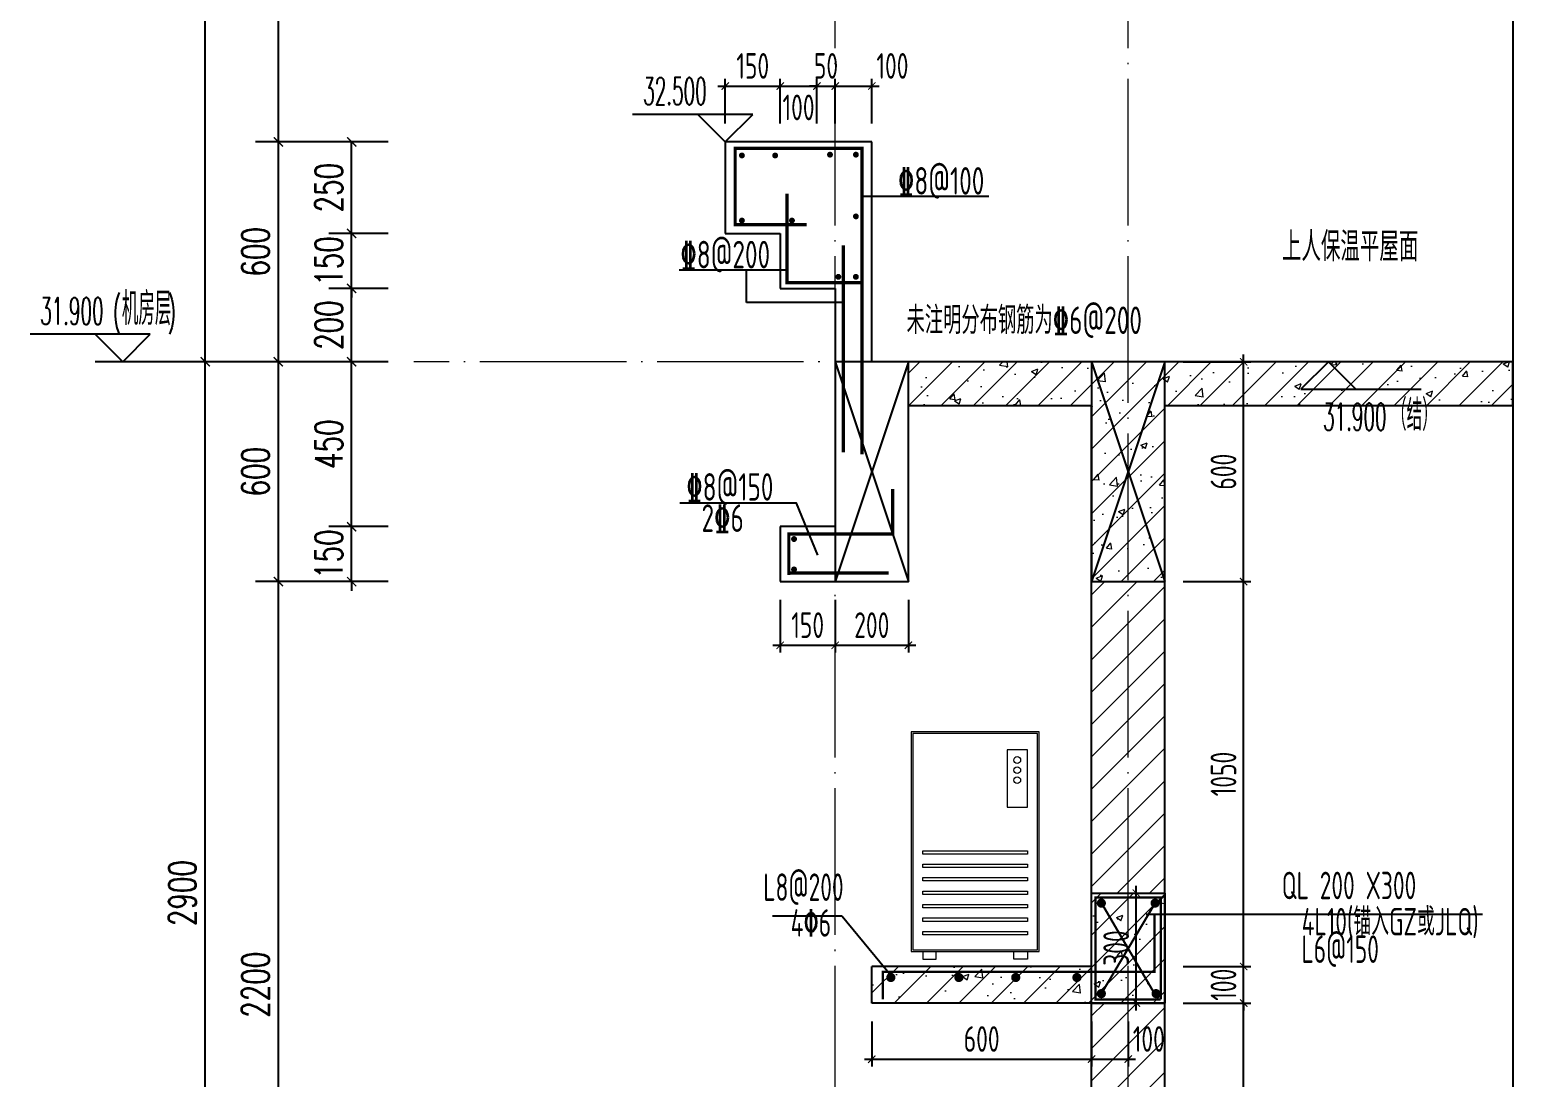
# Model space of a CAD drawing. Extents: x -668857 to 143095, y -247466 to 228182.
# Drawn here: x 45066 to 49166, y 165129 to 167988 of the extents above; entities that cross this region are included whole.
import ezdxf
from ezdxf.enums import TextEntityAlignment as Align

# ---------------------------------------------------------------- set-up
doc = ezdxf.new("R2010")
doc.units = 0
doc.header["$LTSCALE"] = 1000
doc.linetypes.add('DOTE', pattern=[2.42, 2, -0.2, 0.02, -0.2])
doc.linetypes.add('H3普通虚线', pattern=[4.2, 3, -1.2])
doc.layers.get('0').update_dxf_attribs({"linetype": 'CONTINUOUS'})
doc.layers.get('DEFPOINTS').update_dxf_attribs({"linetype": 'CONTINUOUS'})
for name, color, linetype in [('DIM', 2, 'CONTINUOUS'), ('DIM_ELEV', 3, 'CONTINUOUS'), ('DIM_SYMB', 3, 'CONTINUOUS'), ('PUB_DIM', 3, 'CONTINUOUS'), ('PUB_TEXT', 2, 'CONTINUOUS'), ('REIN', 6, 'CONTINUOUS'), ('REIND', 1, 'CONTINUOUS'), ('REINL', 1, 'CONTINUOUS'), ('S-BEAM-LINE2', 4, 'H3普通虚线'), ('S-大样-砼线', 7, 'CONTINUOUS'), ('S-引出线', 40, 'CONTINUOUS'), ('TEXT', 2, 'CONTINUOUS'), ('WALL', 5, 'CONTINUOUS'), ('水平筋标注', 7, 'CONTINUOUS')]:
    doc.layers.add(name, color=color, linetype=linetype)
for name, color, linetype, lineweight in [('DOTE', 19, 'DOTE', 9), ('PUB_HATCH', 8, 'CONTINUOUS', 9), ('平面-空调室外机', 143, 'CONTINUOUS', 9)]:
    doc.layers.add(name, color=color, linetype=linetype, lineweight=lineweight)
doc.styles.add('_TCH_DIM', font='SIMPLEX.shx', dxfattribs={"width": 0.7, "bigfont": 'GBCBIG.shx'})
doc.styles.add('_TCH_DIM_T3', font='SIMPLEX', dxfattribs={"width": 0.705882, "bigfont": 'GBCBIG'})
doc.styles.add('TSSD_DIMENSION', font='Tssdeng.shx', dxfattribs={"width": 0.7, "bigfont": 'tssdchn.shx'})
doc.styles.add('TSSD_Label', font='Tssdeng.shx', dxfattribs={"width": 0.7, "bigfont": 'hztxt.shx'})
doc.styles.add('TSSD_REIN', font='tssdeng.shx', dxfattribs={"width": 0.7, "height": 300, "bigfont": 'tssdchn.shx'})
doc.dimstyles.new('_TCH_ARCH&&25', dxfattribs={"dimtxt": 74.375, "dimasz": 25, "dimexe": 62.5, "dimexo": 75, "dimgap": 25, "dimtad": 1, "dimdec": 0, "dimzin": 0, "dimdsep": 46, "dimtxsty": '_TCH_DIM_T3', "dimblk": 'ARCHTICK', "dimcen": 0.09, "dimclrt": 7, "dimazin": 0, "dimtfac": 1, "dimtdec": 0, "dimtix": 1, "dimtmove": 2, "dimatfit": 3, "dimldrblk": 'ARCHTICK', "dimfxl": 0, "dimtolj": 1, "dimtzin": 0, "dimarcsym": 0})
doc.dimstyles.new('TSSD_20_20', dxfattribs={"dimtxt": 60, "dimasz": 20, "dimexe": 20, "dimexo": 50, "dimgap": 20, "dimtad": 1, "dimdec": 0, "dimzin": 0, "dimdsep": 46, "dimtxsty": 'TSSD_DIMENSION', "dimblk": 'ARCHTICK', "dimblk1": 'ARCHTICK', "dimblk2": 'ARCHTICK', "dimcen": 0, "dimdle": 20, "dimclrt": 7, "dimadec": 0, "dimazin": 0, "dimtfac": 1, "dimtdec": 0, "dimtix": 1, "dimtmove": 2, "dimatfit": 3, "dimfxl": 0, "dimtolj": 1, "dimtzin": 0, "dimarcsym": 0})
pattern_1 = [(45, (-956095.346, 321026.26), (-44.194174, 44.194174), []), (50, (-956095.35, 321026.26), (179.315046, -15.688034), [18.75, -206.25]), (355, (-956095.35, 321026.26), (-34.687833, 188.048033), [15, -165]), (100.4514, (-956080.4, 321024.95), (144.627345, 172.359886), [15.935047, -175.285528]), (46.1842, (-956095.35, 321076.26), (266.81026, -41.379754), [28.125, -309.375]), (96.6356, (-956073.1, 321072.8), (233.665676, 243.52947), [23.90257, -262.92825]), (351.1842, (-956095.35, 321076.26), (233.66549, 243.52965), [22.5, -247.5]), (21, (-956070.35, 321063.76), (149.226763, -100.654723), [18.75, -206.25]), (326, (-956070.35, 321063.76), (60.828833, 181.28751), [15, -165]), (71.4514, (-956057.91, 321055.37), (210.055657, 80.632624), [15.935047, -175.285528]), (37.5, (-956095.346, 321026.26), (3.039964, 83.2234635), [0, -163, 0, -167.5, 0, -165.625]), (7.5, (-956095.35, 321026.26), (65.767384, 98.602928), [0, -95.5, 0, -159.25, 0, -63.125]), (327.5, (-956151.096, 321026.26), (133.455609, -5.638718), [0, -62.5, 0, -195, 0, -258.75]), (317.5, (-956176.1, 321026.26), (145.796542, 25.026246), [0, -81.25, 0, -129.5, 0, -183.75])]
pattern_2 = [(45, (-956095.346, 321071.136), (-44.1941915, 44.1941915), [])]

# ---------------------------------------------------------------- blocks, each defined once
blk = doc.blocks.new('kongtiao')
for p, q in [((-338.7, 49), (-338.7, -550.8)), ((11, 49), (-338.7, 49)), ((-334.1, 44.4), (-334.1, -546.2)), ((6.4, 44.4), (-334.1, 44.4)), ((6.4, -546.2), (6.4, 44.4)), ((11, -550.8), (11, 49)), ((-76.2, -0.5), (-76.2, -156.5)), ((-21.1, -0.5), (-76.2, -0.5)), ((-21.1, -156.5), (-21.1, -0.5)), ((-76.2, -156.5), (-21.1, -156.5)), ((-338.7, -550.8), (11, -550.8)), ((-334.1, -546.2), (6.4, -546.2)), ((-306.6, -550.8), (-306.6, -571.2)), ((-306.6, -571.2), (-269.8, -571.2)), ((-269.8, -571.2), (-269.8, -550.8)), ((-57.9, -571.2), (-57.9, -550.8)), ((-21.1, -571.2), (-57.9, -571.2)), ((-21.1, -550.8), (-21.1, -571.2))]:
    blk.add_line(p, q)
for points in [[(-306.6, -275.4), (-21.1, -275.4), (-21.1, -284.6), (-306.6, -284.6)], [(-306.6, -312.1), (-21.1, -312.1), (-21.1, -321.3), (-306.6, -321.3)], [(-306.6, -348.8), (-21.1, -348.8), (-21.1, -358), (-306.6, -358)], [(-306.6, -385.6), (-21.1, -385.6), (-21.1, -394.7), (-306.6, -394.7)], [(-306.6, -422.3), (-21.1, -422.3), (-21.1, -431.5), (-306.6, -431.5)], [(-306.6, -459), (-21.1, -459), (-21.1, -468.2), (-306.6, -468.2)], [(-306.6, -495.7), (-21.1, -495.7), (-21.1, -504.9), (-306.6, -504.9)]]:
    blk.add_lwpolyline(points, close=True)
for centre in [(-48.7, -28), (-48.7, -55.6), (-48.7, -83.1)]:
    blk.add_circle(centre, 9.18)
blk = doc.blocks.new('_ArchTick')
at = {"color": 0, "linetype": 'ByBlock', "const_width": 0.15}
blk.add_lwpolyline([(-0.5, -0.5), (0.5, 0.5)], dxfattribs=at)
blk = doc.blocks.new('*D2259')
at = {"layer": 'DEFPOINTS', "color": 0}
for p in [(47113.9, 167835.5), (46963.9, 167683.2), (47113.9, 167683.2)]:
    blk.add_point(p, dxfattribs=at)
at = {"layer": 'DIM', "color": 0, "lineweight": -2}
for p, q in [((46963.9, 167733.2), (46963.9, 167855.5)), ((47113.9, 167733.2), (47113.9, 167855.5)), ((46943.9, 167835.5), (47133.9, 167835.5))]:
    blk.add_line(p, q, dxfattribs=at)
at = {"layer": 'DIM', "color": 0, "lineweight": -2, "xscale": 20, "yscale": 20, "zscale": 20, "rotation": 180}
blk.add_blockref('_ArchTick', (46963.9, 167835.5), dxfattribs=at)
at = {"layer": 'DIM', "color": 0, "lineweight": -2, "xscale": 20, "yscale": 20, "zscale": 20}
blk.add_blockref('_ArchTick', (47113.9, 167835.5), dxfattribs=at)
at = {"layer": 'DIM', "color": 7, "insert": (47038.9, 167890.5), "char_height": 70, "attachment_point": 5, "style": 'TSSD_DIMENSION'}
blk.add_mtext('\\A1;150', dxfattribs=at)
blk = doc.blocks.new('*D2260')
at = {"layer": 'DEFPOINTS', "color": 0}
for p in [(47213.9, 167835.5), (47113.9, 167683.2), (47213.9, 167683.2)]:
    blk.add_point(p, dxfattribs=at)
at = {"layer": 'DIM', "color": 0, "lineweight": -2}
for p, q in [((47113.9, 167733.2), (47113.9, 167855.5)), ((47213.9, 167733.2), (47213.9, 167855.5)), ((47093.9, 167835.5), (47233.9, 167835.5))]:
    blk.add_line(p, q, dxfattribs=at)
at = {"layer": 'DIM', "color": 0, "lineweight": -2, "xscale": 20, "yscale": 20, "zscale": 20, "rotation": 180}
blk.add_blockref('_ArchTick', (47113.9, 167835.5), dxfattribs=at)
at = {"layer": 'DIM', "color": 0, "lineweight": -2, "xscale": 20, "yscale": 20, "zscale": 20}
blk.add_blockref('_ArchTick', (47213.9, 167835.5), dxfattribs=at)
at = {"layer": 'DIM', "color": 7, "insert": (47163.9, 167777.2), "char_height": 70, "attachment_point": 5, "style": 'TSSD_DIMENSION'}
blk.add_mtext('\\A1;100', dxfattribs=at)
blk = doc.blocks.new('*D2261')
at = {"layer": 'DEFPOINTS', "color": 0}
for p in [(47263.9, 167835.5), (47213.9, 167683.2), (47263.9, 167683.2)]:
    blk.add_point(p, dxfattribs=at)
at = {"layer": 'DIM', "color": 0, "lineweight": -2}
for p, q in [((47213.9, 167733.2), (47213.9, 167855.5)), ((47263.9, 167733.2), (47263.9, 167855.5)), ((47213.9, 167835.5), (47193.9, 167835.5)), ((47213.9, 167835.5), (47263.9, 167835.5)), ((47263.9, 167835.5), (47283.9, 167835.5))]:
    blk.add_line(p, q, dxfattribs=at)
at = {"layer": 'DIM', "color": 0, "lineweight": -2, "xscale": 20, "yscale": 20, "zscale": 20}
blk.add_blockref('_ArchTick', (47213.9, 167835.5), dxfattribs=at)
at = {"layer": 'DIM', "color": 0, "lineweight": -2, "xscale": 20, "yscale": 20, "zscale": 20, "rotation": 180}
blk.add_blockref('_ArchTick', (47263.9, 167835.5), dxfattribs=at)
at = {"layer": 'DIM', "color": 7, "insert": (47238.9, 167890.5), "char_height": 70, "attachment_point": 5, "style": 'TSSD_DIMENSION'}
blk.add_mtext('\\A1;50', dxfattribs=at)
blk = doc.blocks.new('*D2262')
at = {"layer": 'DEFPOINTS', "color": 0}
for p in [(47363.9, 167835.5), (47263.9, 167683.2), (47363.9, 167683.2)]:
    blk.add_point(p, dxfattribs=at)
at = {"layer": 'DIM', "color": 0, "lineweight": -2}
for p, q in [((47263.9, 167733.2), (47263.9, 167855.5)), ((47363.9, 167733.2), (47363.9, 167855.5)), ((47243.9, 167835.5), (47383.9, 167835.5))]:
    blk.add_line(p, q, dxfattribs=at)
at = {"layer": 'DIM', "color": 0, "lineweight": -2, "xscale": 20, "yscale": 20, "zscale": 20, "rotation": 180}
blk.add_blockref('_ArchTick', (47263.9, 167835.5), dxfattribs=at)
at = {"layer": 'DIM', "color": 0, "lineweight": -2, "xscale": 20, "yscale": 20, "zscale": 20}
blk.add_blockref('_ArchTick', (47363.9, 167835.5), dxfattribs=at)
at = {"layer": 'DIM', "color": 7, "insert": (47420.3, 167890.5), "char_height": 70, "attachment_point": 5, "style": 'TSSD_DIMENSION'}
blk.add_mtext('\\A1;100', dxfattribs=at)
blk = doc.blocks.new('*D2714')
at = {"layer": 'DEFPOINTS', "color": 0}
for p in [(47963.9, 165633.2), (48086.1, 165633.2), (47963.9, 165333.2)]:
    blk.add_point(p, dxfattribs=at)
at = {"layer": 'DIM', "color": 0, "lineweight": -2}
for p, q in [((48013.9, 165633.2), (48106.1, 165633.2)), ((48086.1, 165313.2), (48086.1, 165653.2)), ((48013.9, 165333.2), (48106.1, 165333.2))]:
    blk.add_line(p, q, dxfattribs=at)
at = {"layer": 'DIM', "color": 0, "lineweight": -2, "xscale": 20, "yscale": 20, "zscale": 20}
for p, rotation in [((48086.1, 165633.2), 90), ((48086.1, 165333.2), 270)]:
    blk.add_blockref('_ArchTick', p, dxfattribs=dict(at, rotation=rotation))
at = {"layer": 'DIM', "color": 7, "insert": (48031.1, 165483.2), "char_height": 70, "attachment_point": 5, "rotation": 90, "style": 'TSSD_DIMENSION'}
blk.add_mtext('\\A1;300', dxfattribs=at)
blk = doc.blocks.new('*D2715')
at = {"layer": 'DEFPOINTS', "color": 0}
for p in [(47363.9, 165333.2), (47963.9, 165333.2), (47963.9, 165180.1)]:
    blk.add_point(p, dxfattribs=at)
at = {"layer": 'DIM', "color": 0, "lineweight": -2}
for p, q in [((47363.9, 165283.2), (47363.9, 165160.1)), ((47963.9, 165283.2), (47963.9, 165160.1)), ((47343.9, 165180.1), (47983.9, 165180.1))]:
    blk.add_line(p, q, dxfattribs=at)
at = {"layer": 'DIM', "color": 0, "lineweight": -2, "xscale": 20, "yscale": 20, "zscale": 20, "rotation": 180}
blk.add_blockref('_ArchTick', (47363.9, 165180.1), dxfattribs=at)
at = {"layer": 'DIM', "color": 0, "lineweight": -2, "xscale": 20, "yscale": 20, "zscale": 20}
blk.add_blockref('_ArchTick', (47963.9, 165180.1), dxfattribs=at)
at = {"layer": 'DIM', "color": 7, "insert": (47663.9, 165235.1), "char_height": 70, "attachment_point": 5, "style": 'TSSD_DIMENSION'}
blk.add_mtext('\\A1;600', dxfattribs=at)
blk = doc.blocks.new('*D2716')
at = {"layer": 'DEFPOINTS', "color": 0}
for p in [(47963.9, 165333.2), (48063.9, 165333.2), (48063.9, 165180.1)]:
    blk.add_point(p, dxfattribs=at)
at = {"layer": 'DIM', "color": 0, "lineweight": -2}
for p, q in [((47963.9, 165283.2), (47963.9, 165160.1)), ((48063.9, 165283.2), (48063.9, 165160.1)), ((47943.9, 165180.1), (48083.9, 165180.1))]:
    blk.add_line(p, q, dxfattribs=at)
at = {"layer": 'DIM', "color": 0, "lineweight": -2, "xscale": 20, "yscale": 20, "zscale": 20, "rotation": 180}
blk.add_blockref('_ArchTick', (47963.9, 165180.1), dxfattribs=at)
at = {"layer": 'DIM', "color": 0, "lineweight": -2, "xscale": 20, "yscale": 20, "zscale": 20}
blk.add_blockref('_ArchTick', (48063.9, 165180.1), dxfattribs=at)
at = {"layer": 'DIM', "color": 7, "insert": (48120.3, 165235.1), "char_height": 70, "attachment_point": 5, "style": 'TSSD_DIMENSION'}
blk.add_mtext('\\A1;100', dxfattribs=at)
blk = doc.blocks.new('*D2717')
at = {"layer": 'DEFPOINTS', "color": 0}
for p in [(48163.9, 167083.2), (48379.1, 167083.2), (48163.9, 166483.2)]:
    blk.add_point(p, dxfattribs=at)
at = {"layer": 'DIM', "color": 0, "lineweight": -2}
for p, q in [((48213.9, 167083.2), (48399.1, 167083.2)), ((48379.1, 166463.2), (48379.1, 167103.2)), ((48213.9, 166483.2), (48399.1, 166483.2))]:
    blk.add_line(p, q, dxfattribs=at)
at = {"layer": 'DIM', "color": 0, "lineweight": -2, "xscale": 20, "yscale": 20, "zscale": 20}
for p, rotation in [((48379.1, 167083.2), 90), ((48379.1, 166483.2), 270)]:
    blk.add_blockref('_ArchTick', p, dxfattribs=dict(at, rotation=rotation))
at = {"layer": 'DIM', "color": 7, "insert": (48324.1, 166783.2), "char_height": 70, "attachment_point": 5, "rotation": 90, "style": 'TSSD_DIMENSION'}
blk.add_mtext('\\A1;600', dxfattribs=at)
blk = doc.blocks.new('*D2718')
at = {"layer": 'DEFPOINTS', "color": 0}
for p in [(48163.9, 166483.2), (48379.1, 166483.2), (48163.9, 165433.2)]:
    blk.add_point(p, dxfattribs=at)
at = {"layer": 'DIM', "color": 0, "lineweight": -2}
for p, q in [((48379.1, 165413.2), (48379.1, 166503.2)), ((48213.9, 166483.2), (48399.1, 166483.2)), ((48213.9, 165433.2), (48399.1, 165433.2))]:
    blk.add_line(p, q, dxfattribs=at)
at = {"layer": 'DIM', "color": 0, "lineweight": -2, "xscale": 20, "yscale": 20, "zscale": 20}
for p, rotation in [((48379.1, 166483.2), 90), ((48379.1, 165433.2), 270)]:
    blk.add_blockref('_ArchTick', p, dxfattribs=dict(at, rotation=rotation))
at = {"layer": 'DIM', "color": 7, "insert": (48324.1, 165958.2), "char_height": 70, "attachment_point": 5, "rotation": 90, "style": 'TSSD_DIMENSION'}
blk.add_mtext('\\A1;1050', dxfattribs=at)
blk = doc.blocks.new('*D2719')
at = {"layer": 'DEFPOINTS', "color": 0}
for p in [(48163.9, 165433.2), (48379.1, 165433.2), (48163.9, 165333.2)]:
    blk.add_point(p, dxfattribs=at)
at = {"layer": 'DIM', "color": 0, "lineweight": -2}
for p, q in [((48213.9, 165433.2), (48399.1, 165433.2)), ((48379.1, 165433.2), (48379.1, 165453.2)), ((48379.1, 165333.2), (48379.1, 165433.2)), ((48213.9, 165333.2), (48399.1, 165333.2)), ((48379.1, 165333.2), (48379.1, 165313.2))]:
    blk.add_line(p, q, dxfattribs=at)
at = {"layer": 'DIM', "color": 0, "lineweight": -2, "xscale": 20, "yscale": 20, "zscale": 20}
for p, rotation in [((48379.1, 165433.2), 270), ((48379.1, 165333.2), 90)]:
    blk.add_blockref('_ArchTick', p, dxfattribs=dict(at, rotation=rotation))
at = {"layer": 'DIM', "color": 7, "insert": (48324.1, 165383.2), "char_height": 70, "attachment_point": 5, "rotation": 90, "style": 'TSSD_DIMENSION'}
blk.add_mtext('\\A1;100', dxfattribs=at)
blk = doc.blocks.new('*D2720')
at = {"layer": 'DEFPOINTS', "color": 0}
for p in [(48163.9, 165333.2), (48379.1, 165333.2), (48163.9, 164283.2)]:
    blk.add_point(p, dxfattribs=at)
at = {"layer": 'DIM', "color": 0, "lineweight": -2}
for p, q in [((48379.1, 164263.2), (48379.1, 165353.2)), ((48213.9, 165333.2), (48399.1, 165333.2)), ((48213.9, 164283.2), (48399.1, 164283.2))]:
    blk.add_line(p, q, dxfattribs=at)
at = {"layer": 'DIM', "color": 0, "lineweight": -2, "xscale": 20, "yscale": 20, "zscale": 20}
for p, rotation in [((48379.1, 165333.2), 90), ((48379.1, 164283.2), 270)]:
    blk.add_blockref('_ArchTick', p, dxfattribs=dict(at, rotation=rotation))
at = {"layer": 'DIM', "color": 7, "insert": (48324.1, 164808.2), "char_height": 70, "attachment_point": 5, "rotation": 90, "style": 'TSSD_DIMENSION'}
blk.add_mtext('\\A1;1050', dxfattribs=at)
blk = doc.blocks.new('*D2744')
at = {"layer": 'DEFPOINTS', "color": 0}
for p in [(47113.9, 166483.2), (47263.9, 166483.2), (47263.9, 166309.5)]:
    blk.add_point(p, dxfattribs=at)
at = {"layer": 'DIM', "color": 0, "lineweight": -2}
for p, q in [((47113.9, 166433.2), (47113.9, 166289.5)), ((47263.9, 166433.2), (47263.9, 166289.5)), ((47093.9, 166309.5), (47283.9, 166309.5))]:
    blk.add_line(p, q, dxfattribs=at)
at = {"layer": 'DIM', "color": 0, "lineweight": -2, "xscale": 20, "yscale": 20, "zscale": 20, "rotation": 180}
blk.add_blockref('_ArchTick', (47113.9, 166309.5), dxfattribs=at)
at = {"layer": 'DIM', "color": 0, "lineweight": -2, "xscale": 20, "yscale": 20, "zscale": 20}
blk.add_blockref('_ArchTick', (47263.9, 166309.5), dxfattribs=at)
at = {"layer": 'DIM', "color": 7, "insert": (47188.9, 166364.5), "char_height": 70, "attachment_point": 5, "style": 'TSSD_DIMENSION'}
blk.add_mtext('\\A1;150', dxfattribs=at)
blk = doc.blocks.new('*D2745')
at = {"layer": 'DEFPOINTS', "color": 0}
for p in [(47263.9, 166483.2), (47463.9, 166483.2), (47463.9, 166309.5)]:
    blk.add_point(p, dxfattribs=at)
at = {"layer": 'DIM', "color": 0, "lineweight": -2}
for p, q in [((47263.9, 166433.2), (47263.9, 166289.5)), ((47463.9, 166433.2), (47463.9, 166289.5)), ((47243.9, 166309.5), (47483.9, 166309.5))]:
    blk.add_line(p, q, dxfattribs=at)
at = {"layer": 'DIM', "color": 0, "lineweight": -2, "xscale": 20, "yscale": 20, "zscale": 20, "rotation": 180}
blk.add_blockref('_ArchTick', (47263.9, 166309.5), dxfattribs=at)
at = {"layer": 'DIM', "color": 0, "lineweight": -2, "xscale": 20, "yscale": 20, "zscale": 20}
blk.add_blockref('_ArchTick', (47463.9, 166309.5), dxfattribs=at)
at = {"layer": 'DIM', "color": 7, "insert": (47363.9, 166364.5), "char_height": 70, "attachment_point": 5, "style": 'TSSD_DIMENSION'}
blk.add_mtext('\\A1;200', dxfattribs=at)
blk = doc.blocks.new('*D2747')
at = {"layer": 'DEFPOINTS', "color": 0}
for p in [(45943.7, 167683.2), (46118.3, 167683.2), (46118.3, 167433.2)]:
    blk.add_point(p, dxfattribs=at)
at = {"layer": 'PUB_DIM', "color": 0, "lineweight": -2}
for p, q in [((46043.3, 167683.2), (45881.2, 167683.2)), ((45943.7, 167433.2), (45943.7, 167683.2)), ((46043.3, 167433.2), (45881.2, 167433.2))]:
    blk.add_line(p, q, dxfattribs=at)
at = {"layer": 'PUB_DIM', "color": 0, "lineweight": -2, "xscale": 25, "yscale": 25, "zscale": 25}
for p, rotation in [((45943.7, 167683.2), 90), ((45943.7, 167433.2), 270)]:
    blk.add_blockref('_ArchTick', p, dxfattribs=dict(at, rotation=rotation))
at = {"layer": 'PUB_DIM', "color": 7, "insert": (45881.5, 167558.2), "char_height": 74.38, "attachment_point": 5, "rotation": 90, "style": '_TCH_DIM_T3'}
blk.add_mtext('\\A1;250', dxfattribs=at)
blk = doc.blocks.new('*D2748')
at = {"layer": 'DEFPOINTS', "color": 0}
for p in [(45943.7, 167433.2), (46118.3, 167433.2), (46118.3, 167283.2)]:
    blk.add_point(p, dxfattribs=at)
at = {"layer": 'PUB_DIM', "color": 0, "lineweight": -2}
for p, q in [((46043.3, 167433.2), (45881.2, 167433.2)), ((45943.7, 167433.2), (45943.7, 167458.2)), ((45943.7, 167283.2), (45943.7, 167433.2)), ((46043.3, 167283.2), (45881.2, 167283.2)), ((45943.7, 167283.2), (45943.7, 167258.2))]:
    blk.add_line(p, q, dxfattribs=at)
at = {"layer": 'PUB_DIM', "color": 0, "lineweight": -2, "xscale": 25, "yscale": 25, "zscale": 25}
for p, rotation in [((45943.7, 167433.2), 270), ((45943.7, 167283.2), 90)]:
    blk.add_blockref('_ArchTick', p, dxfattribs=dict(at, rotation=rotation))
at = {"layer": 'PUB_DIM', "color": 7, "insert": (45881.5, 167358.2), "char_height": 74.38, "attachment_point": 5, "rotation": 90, "style": '_TCH_DIM_T3'}
blk.add_mtext('\\A1;150', dxfattribs=at)
blk = doc.blocks.new('*D2749')
at = {"layer": 'DEFPOINTS', "color": 0}
for p in [(45943.7, 167283.2), (46118.3, 167283.2), (46118.3, 167083.2)]:
    blk.add_point(p, dxfattribs=at)
at = {"layer": 'PUB_DIM', "color": 0, "lineweight": -2}
for p, q in [((46043.3, 167283.2), (45881.2, 167283.2)), ((45943.7, 167083.2), (45943.7, 167283.2)), ((46043.3, 167083.2), (45881.2, 167083.2))]:
    blk.add_line(p, q, dxfattribs=at)
at = {"layer": 'PUB_DIM', "color": 0, "lineweight": -2, "xscale": 25, "yscale": 25, "zscale": 25}
for p, rotation in [((45943.7, 167283.2), 90), ((45943.7, 167083.2), 270)]:
    blk.add_blockref('_ArchTick', p, dxfattribs=dict(at, rotation=rotation))
at = {"layer": 'PUB_DIM', "color": 7, "insert": (45881.5, 167183.2), "char_height": 74.38, "attachment_point": 5, "rotation": 90, "style": '_TCH_DIM_T3'}
blk.add_mtext('\\A1;200', dxfattribs=at)
blk = doc.blocks.new('*D2750')
at = {"layer": 'DEFPOINTS', "color": 0}
for p in [(45943.7, 167083.2), (46118.3, 167083.2), (46118.3, 166633.2)]:
    blk.add_point(p, dxfattribs=at)
at = {"layer": 'PUB_DIM', "color": 0, "lineweight": -2}
for p, q in [((46043.3, 167083.2), (45881.2, 167083.2)), ((45943.7, 166633.2), (45943.7, 167083.2)), ((46043.3, 166633.2), (45881.2, 166633.2))]:
    blk.add_line(p, q, dxfattribs=at)
at = {"layer": 'PUB_DIM', "color": 0, "lineweight": -2, "xscale": 25, "yscale": 25, "zscale": 25}
for p, rotation in [((45943.7, 167083.2), 90), ((45943.7, 166633.2), 270)]:
    blk.add_blockref('_ArchTick', p, dxfattribs=dict(at, rotation=rotation))
at = {"layer": 'PUB_DIM', "color": 7, "insert": (45881.5, 166858.2), "char_height": 74.38, "attachment_point": 5, "rotation": 90, "style": '_TCH_DIM_T3'}
blk.add_mtext('\\A1;450', dxfattribs=at)
blk = doc.blocks.new('*D2751')
at = {"layer": 'DEFPOINTS', "color": 0}
for p in [(45943.7, 166633.2), (46118.3, 166633.2), (46118.3, 166483.2)]:
    blk.add_point(p, dxfattribs=at)
at = {"layer": 'PUB_DIM', "color": 0, "lineweight": -2}
for p, q in [((45943.7, 166633.2), (45943.7, 166658.2)), ((46043.3, 166633.2), (45881.2, 166633.2)), ((45943.7, 166483.2), (45943.7, 166633.2)), ((46043.3, 166483.2), (45881.2, 166483.2)), ((45943.7, 166483.2), (45943.7, 166458.2))]:
    blk.add_line(p, q, dxfattribs=at)
at = {"layer": 'PUB_DIM', "color": 0, "lineweight": -2, "xscale": 25, "yscale": 25, "zscale": 25}
for p, rotation in [((45943.7, 166633.2), 270), ((45943.7, 166483.2), 90)]:
    blk.add_blockref('_ArchTick', p, dxfattribs=dict(at, rotation=rotation))
at = {"layer": 'PUB_DIM', "color": 7, "insert": (45881.5, 166558.2), "char_height": 74.38, "attachment_point": 5, "rotation": 90, "style": '_TCH_DIM_T3'}
blk.add_mtext('\\A1;150', dxfattribs=at)
blk = doc.blocks.new('*D2766')
at = {"layer": 'DEFPOINTS', "color": 0}
for p in [(45743.7, 166483.2), (46043.7, 166483.2), (46043.7, 164283.2)]:
    blk.add_point(p, dxfattribs=at)
at = {"layer": 'PUB_DIM', "color": 0, "lineweight": -2}
for p, q in [((45968.7, 166483.2), (45681.2, 166483.2)), ((45743.7, 164283.2), (45743.7, 166483.2)), ((45968.7, 164283.2), (45681.2, 164283.2))]:
    blk.add_line(p, q, dxfattribs=at)
at = {"layer": 'PUB_DIM', "color": 0, "lineweight": -2, "xscale": 25, "yscale": 25, "zscale": 25}
for p, rotation in [((45743.7, 166483.2), 90), ((45743.7, 164283.2), 270)]:
    blk.add_blockref('_ArchTick', p, dxfattribs=dict(at, rotation=rotation))
at = {"layer": 'PUB_DIM', "color": 7, "insert": (45681.5, 165383.2), "char_height": 74.38, "attachment_point": 5, "rotation": 90, "style": '_TCH_DIM_T3'}
blk.add_mtext('\\A1;2200', dxfattribs=at)
blk = doc.blocks.new('*D2767')
at = {"layer": 'DEFPOINTS', "color": 0}
for p in [(45743.7, 167083.2), (46043.7, 167083.2), (46043.7, 166483.2)]:
    blk.add_point(p, dxfattribs=at)
at = {"layer": 'PUB_DIM', "color": 0, "lineweight": -2}
for p, q in [((45968.7, 167083.2), (45681.2, 167083.2)), ((45743.7, 166483.2), (45743.7, 167083.2)), ((45968.7, 166483.2), (45681.2, 166483.2))]:
    blk.add_line(p, q, dxfattribs=at)
at = {"layer": 'PUB_DIM', "color": 0, "lineweight": -2, "xscale": 25, "yscale": 25, "zscale": 25}
for p, rotation in [((45743.7, 167083.2), 90), ((45743.7, 166483.2), 270)]:
    blk.add_blockref('_ArchTick', p, dxfattribs=dict(at, rotation=rotation))
at = {"layer": 'PUB_DIM', "color": 7, "insert": (45681.5, 166783.2), "char_height": 74.38, "attachment_point": 5, "rotation": 90, "style": '_TCH_DIM_T3'}
blk.add_mtext('\\A1;600', dxfattribs=at)
blk = doc.blocks.new('*D2768')
at = {"layer": 'DEFPOINTS', "color": 0}
for p in [(45743.7, 167683.2), (46043.7, 167683.2), (46043.7, 167083.2)]:
    blk.add_point(p, dxfattribs=at)
at = {"layer": 'PUB_DIM', "color": 0, "lineweight": -2}
for p, q in [((45968.7, 167683.2), (45681.2, 167683.2)), ((45743.7, 167083.2), (45743.7, 167683.2)), ((45968.7, 167083.2), (45681.2, 167083.2))]:
    blk.add_line(p, q, dxfattribs=at)
at = {"layer": 'PUB_DIM', "color": 0, "lineweight": -2, "xscale": 25, "yscale": 25, "zscale": 25}
for p, rotation in [((45743.7, 167683.2), 90), ((45743.7, 167083.2), 270)]:
    blk.add_blockref('_ArchTick', p, dxfattribs=dict(at, rotation=rotation))
at = {"layer": 'PUB_DIM', "color": 7, "insert": (45681.5, 167383.2), "char_height": 74.38, "attachment_point": 5, "rotation": 90, "style": '_TCH_DIM_T3'}
blk.add_mtext('\\A1;600', dxfattribs=at)
blk = doc.blocks.new('*D2769')
at = {"layer": 'DEFPOINTS', "color": 0}
for p in [(45743.7, 169383.2), (46043.7, 169383.2), (46043.7, 167683.2)]:
    blk.add_point(p, dxfattribs=at)
at = {"layer": 'PUB_DIM', "color": 0, "lineweight": -2}
for p, q in [((45968.7, 169383.2), (45681.2, 169383.2)), ((45743.7, 167683.2), (45743.7, 169383.2)), ((45968.7, 167683.2), (45681.2, 167683.2))]:
    blk.add_line(p, q, dxfattribs=at)
at = {"layer": 'PUB_DIM', "color": 0, "lineweight": -2, "xscale": 25, "yscale": 25, "zscale": 25}
for p, rotation in [((45743.7, 169383.2), 90), ((45743.7, 167683.2), 270)]:
    blk.add_blockref('_ArchTick', p, dxfattribs=dict(at, rotation=rotation))
at = {"layer": 'PUB_DIM', "color": 7, "insert": (45681.5, 168533.2), "char_height": 74.38, "attachment_point": 5, "rotation": 90, "style": '_TCH_DIM_T3'}
blk.add_mtext('\\A1;1700', dxfattribs=at)
blk = doc.blocks.new('*D2777')
at = {"layer": 'DEFPOINTS', "color": 0}
for p in [(45543.7, 167083.2), (46043.7, 167083.2), (46043.7, 164183.2)]:
    blk.add_point(p, dxfattribs=at)
at = {"layer": 'PUB_DIM', "color": 0, "lineweight": -2}
for p, q in [((45968.7, 167083.2), (45481.2, 167083.2)), ((45543.7, 164183.2), (45543.7, 167083.2)), ((45968.7, 164183.2), (45481.2, 164183.2))]:
    blk.add_line(p, q, dxfattribs=at)
at = {"layer": 'PUB_DIM', "color": 0, "lineweight": -2, "xscale": 25, "yscale": 25, "zscale": 25}
for p, rotation in [((45543.7, 167083.2), 90), ((45543.7, 164183.2), 270)]:
    blk.add_blockref('_ArchTick', p, dxfattribs=dict(at, rotation=rotation))
at = {"layer": 'PUB_DIM', "color": 7, "insert": (45481.5, 165633.2), "char_height": 74.38, "attachment_point": 5, "rotation": 90, "style": '_TCH_DIM_T3'}
blk.add_mtext('\\A1;2900', dxfattribs=at)
blk = doc.blocks.new('*D2778')
at = {"layer": 'DEFPOINTS', "color": 0}
for p in [(45543.7, 169983.2), (46043.7, 169983.2), (46043.7, 167083.2)]:
    blk.add_point(p, dxfattribs=at)
at = {"layer": 'PUB_DIM', "color": 0, "lineweight": -2}
for p, q in [((45968.7, 169983.2), (45481.2, 169983.2)), ((45543.7, 167083.2), (45543.7, 169983.2)), ((45968.7, 167083.2), (45481.2, 167083.2))]:
    blk.add_line(p, q, dxfattribs=at)
at = {"layer": 'PUB_DIM', "color": 0, "lineweight": -2, "xscale": 25, "yscale": 25, "zscale": 25}
for p, rotation in [((45543.7, 169983.2), 90), ((45543.7, 167083.2), 270)]:
    blk.add_blockref('_ArchTick', p, dxfattribs=dict(at, rotation=rotation))
at = {"layer": 'PUB_DIM', "color": 7, "insert": (45481.5, 168533.2), "char_height": 74.38, "attachment_point": 5, "rotation": 90, "style": '_TCH_DIM_T3'}
blk.add_mtext('\\A1;2900', dxfattribs=at)
blk = doc.blocks.new('20210810.12164719')
at = {"layer": 'REIN', "const_width": 9}
for points in [[(347.8, 974.1), (152.8, 974.1), (152.8, 1182.5), (499, 1182.5), (499, 347.5)], [(293.9, 1058.5), (293.9, 815.8), (498.4, 815.8)], [(447.9, 353.1), (447.9, 917.8)], [(299.3, 18.1), (299.3, 129.8), (583.1, 129.8), (583.1, 252.8)], [(299.3, 23.5), (571.8, 23.5)]]:
    blk.add_lwpolyline(points, dxfattribs=at)
at = {"layer": 'REIN', "const_width": 8}
for points in [[(167.2, 1162.9, 1), (175.2, 1162.9, 1)], [(257.9, 1162.9, 1), (265.9, 1162.9, 1)], [(407.7, 1165.1, 1), (415.7, 1165.1, 1)], [(478.4, 1165.1, 1), (486.4, 1165.1, 1)], [(167.2, 985.4, 1), (175.2, 985.4, 1)], [(303.8, 985.4, 1), (311.8, 985.4, 1)], [(478.4, 996.6, 1), (486.4, 996.6, 1)], [(430.5, 831.7, 1), (438.5, 831.7, 1)], [(478.4, 831.7, 1), (486.4, 831.7, 1)], [(309.5, 116.2, 1), (317.5, 116.2, 1)], [(309.5, 33.3, 1), (317.5, 33.3, 1)]]:
    blk.add_lwpolyline(points, format="xyb", close=True, dxfattribs=at)
at = {"layer": 'S-大样-砼线'}
for p, q in [((425.8, 600), (625.8, 0)), ((625.8, 600), (425.8, 0)), ((1125.8, 600), (1325.8, 0)), ((1325.8, 600), (1125.8, 0))]:
    blk.add_line(p, q, dxfattribs=at)
for points in [[(625.8, 600), (425.8, 600), (425.8, 0), (625.8, 0)], [(1325.8, 600), (1125.8, 600), (1125.8, 0), (1325.8, 0)]]:
    blk.add_lwpolyline(points, close=True, dxfattribs=at)
at = {"layer": 'S-引出线'}
for p, q in [((499, 1052), (845.1, 1052)), ((0, 850.8), (293.9, 850.8)), ((183.6, 761.6), (183.6, 850.8)), ((447.9, 761.6), (183.6, 761.6))]:
    blk.add_line(p, q, dxfattribs=at)
blk.add_lwpolyline([(378.5, 72.6), (320.5, 214.1), (2, 214.1)], dxfattribs=at)
at = {"layer": 'TEXT', "style": 'TSSD_REIN', "width": 0.7}
for s, p in [('%%1328@100', (597.1, 1056.1)), ('%%1328@200', (3.1, 854.9)), ('未注明分布钢筋为%%1326@200', (620.8, 675.8)), ('%%1328@150', (19.1, 220.9)), ('2%%1326', (60.9, 135.7))]:
    blk.add_text(s, height=75, rotation=0, dxfattribs=at).set_placement(p)
blk = doc.blocks.new('QL-3')
at = {"layer": 'REIND', "const_width": 12.5}
for points in [[(312893.5, 71264.4, 1), (312881, 71264.4, 1)], [(313040.3, 71264.4, 1), (313027.8, 71264.4, 1)], [(312893.5, 71017.4, 1), (312881, 71017.4, 1)], [(313043, 71017.4, 1), (313030.5, 71017.4, 1)]]:
    blk.add_lwpolyline(points, format="xyb", close=True, dxfattribs=at)
at = {"layer": 'REINL', "const_width": 6.25}
blk.add_lwpolyline([(313049.7, 71001.6), (313049.7, 71280), (312871.7, 71280), (312871.7, 71001.8), (313049.3, 71001.8)], dxfattribs=at)
at = {"layer": 'S-BEAM-LINE2'}
for p, q in [((312887.3, 71017.4), (313034, 71264.4)), ((312887.3, 71264.4), (313034, 71014.1))]:
    blk.add_line(p, q, dxfattribs=at)
blk.add_lwpolyline([(312860.5, 71291.8), (313060.4, 71291.8), (313060.4, 70991.8), (312860.5, 70991.8)], close=True, dxfattribs=at)
at = {"layer": 'TEXT'}
blk.add_line((313009.3, 71233.9), (313928.2, 71233.9), dxfattribs=at)
at = {"layer": 'TEXT', "style": 'TSSD_Label', "width": 0.65}
for s, p in [('QL 200 X300', (313747.1, 71252.6)), ('4L10(锚入GZ或JLQ)', (313917.4, 71153.8)), ('L6@150', (313645.1, 71078.8))]:
    blk.add_text(s, height=75, dxfattribs=at).set_placement(p, align=Align.BOTTOM_RIGHT)
blk = doc.blocks.new('BW-27856318', base_point=(594987.6, -571981, 0))
at = {"layer": 'REIND', "const_width": 12.5}
for points in [[(595320.6, -571921.5, 1), (595308.1, -571921.5, 1)], [(595506.4, -571921.5, 1), (595493.9, -571921.5, 1)], [(595661.6, -571921.5, 1), (595649.1, -571921.5, 1)], [(595828.6, -571921.5, 1), (595816.1, -571921.5, 1)]]:
    blk.add_lwpolyline(points, format="xyb", close=True, dxfattribs=at)
at = {"layer": 'REINL', "const_width": 6.25}
blk.add_lwpolyline([(595292.1, -571981), (595292.1, -571905.9), (596033.8, -571905.9), (596033.8, -571750.9)], dxfattribs=at)
at = {"layer": 'TEXT', "extrusion": (1.22465e-16, 0, -1)}
blk.add_line((595181.1, -571753.7), (594991, -571753.7), dxfattribs=at)
at = {"layer": 'TEXT'}
blk.add_line((595181.1, -571753.7), (595314.3, -571915.2), dxfattribs=at)
at = {"layer": 'TEXT', "style": 'TSSD_Label', "width": 0.65}
for s, p in [('L8@200', (595185.3, -571735)), ('4%%1306', (595151.2, -571832.5))]:
    blk.add_text(s, height=75, dxfattribs=at).set_placement(p, align=Align.BOTTOM_RIGHT)

msp = doc.modelspace()

# ---------------------------------------------------------------- hatches: boundary and pattern name
at = {"layer": 'PUB_HATCH'}
h = msp.add_hatch(dxfattribs=at)
h.set_pattern_fill('钢筋混凝土', color=256, scale=25, style=0)
h.set_pattern_definition(pattern_1)
h.paths.add_polyline_path([(47463.85, 167083.23), (47463.85, 166963.23), (47963.85, 166963.23), (48063.85, 167003.23), (48063.85, 167083.23)])
h = msp.add_hatch(dxfattribs=at)
h.set_pattern_fill('钢筋混凝土', color=256, scale=25, style=0)
h.set_pattern_definition(pattern_1)
h.paths.add_polyline_path([(49113.85, 167083.23), (48063.85, 167083.23), (48063.85, 167003.23), (48163.85, 166963.23), (49113.85, 166963.23)])
h = msp.add_hatch(dxfattribs=at)
h.set_pattern_fill('钢筋混凝土', color=256, scale=25, style=0)
h.set_pattern_definition(pattern_1)
h.paths.add_polyline_path([(48163.85, 166483.23), (48163.85, 166963.23), (48063.85, 167003.23), (47963.85, 166963.23), (47963.85, 166483.23)])
h = msp.add_hatch(dxfattribs=at)
h.set_pattern_fill('普通砖', color=256, scale=25, style=0)
h.set_pattern_definition(pattern_2)
h.paths.add_polyline_path([(47963.85, 165633.23), (48163.85, 165633.23), (48163.85, 166483.23), (47963.85, 166483.23)])
h = msp.add_hatch(dxfattribs=at)
h.set_pattern_fill('钢筋混凝土', color=256, scale=25, style=0)
h.set_pattern_definition(pattern_1)
h.paths.add_polyline_path([(47963.85, 165433.23), (48163.85, 165333.23), (48163.85, 165633.23), (47963.85, 165633.23)])
h = msp.add_hatch(dxfattribs=at)
h.set_pattern_fill('钢筋混凝土', color=256, scale=25, style=0)
h.set_pattern_definition(pattern_1)
h.paths.add_polyline_path([(48163.85, 165333.23), (47963.85, 165433.23), (47363.85, 165433.23), (47363.85, 165333.23)])
h = msp.add_hatch(dxfattribs=at)
h.set_pattern_fill('普通砖', color=256, scale=25, style=0)
h.set_pattern_definition(pattern_2)
h.paths.add_polyline_path([(48163.85, 164298.23), (48163.85, 165333.23), (47963.85, 165333.23), (47963.85, 164298.23)])

# ---------------------------------------------------------------- linework, layer by layer
at = {"layer": 'DIM_ELEV'}
for p, q in [((47038.85, 167758.23), (46710.85, 167758.23)), ((46963.85, 167683.23), (46888.85, 167758.23)), ((46963.85, 167683.23), (47038.85, 167758.23)), ((45393.66, 167158.23), (45065.66, 167158.23)), ((45318.66, 167083.23), (45243.66, 167158.23)), ((45318.66, 167083.23), (45393.66, 167158.23)), ((45743.66, 167083.23), (45243.66, 167083.23))]:
    msp.add_line(p, q, dxfattribs=at)
at = {"layer": 'DIM_ELEV', "color": 3}
for p, q in [((48610.62, 167083.23), (48535.62, 167008.23)), ((48610.62, 167083.23), (48685.62, 167008.23)), ((48535.62, 167008.23), (48863.62, 167008.23))]:
    msp.add_line(p, q, dxfattribs=at)
at = {"layer": 'DIM_SYMB'}
msp.add_lwpolyline([(49113.85, 170503.23), (49113.85, 160871.35), (49166.35, 160852.24), (49061.35, 160833.73), (49113.85, 160815.1), (49113.85, 151183.22)], dxfattribs=at)
at = {"layer": 'DOTE', "color": 1, "linetype": 'DOTE', "ltscale": 0.2}
for p, q in [((47263.85, 151483.22), (47263.85, 171083.23)), ((48063.85, 151483.22), (48063.85, 171083.23)), ((49113.85, 167083.23), (46113.66, 167083.23))]:
    msp.add_line(p, q, dxfattribs=at)
at = {"layer": 'WALL'}
for p, q in [((47363.85, 167683.23), (46963.85, 167683.23)), ((46963.85, 167683.23), (46963.85, 167433.23)), ((47363.85, 167083.23), (47363.85, 167683.23)), ((46963.85, 167433.23), (47113.85, 167433.23)), ((47113.85, 167433.23), (47113.85, 167283.23)), ((47113.85, 167283.23), (47263.85, 167283.23)), ((47263.85, 167283.23), (47263.85, 166633.23)), ((47463.85, 167083.23), (47363.85, 167083.23)), ((48063.85, 167083.23), (47463.85, 167083.23)), ((49113.85, 167083.23), (48063.85, 167083.23)), ((49113.85, 166963.23), (49113.85, 167083.23)), ((47963.85, 166963.23), (47463.85, 166963.23)), ((47463.85, 166483.23), (47463.85, 166963.23)), ((47963.85, 166483.23), (47963.85, 166963.23)), ((49113.85, 166963.23), (48163.85, 166963.23)), ((48163.85, 166483.23), (48163.85, 166963.23)), ((47263.85, 166633.23), (47113.85, 166633.23)), ((47113.85, 166633.23), (47113.85, 166483.23)), ((47113.85, 166483.23), (47463.85, 166483.23)), ((47963.85, 165633.23), (47963.85, 166483.23)), ((47963.85, 166483.23), (48163.85, 166483.23)), ((48163.85, 165633.23), (48163.85, 166483.23)), ((47963.85, 165433.23), (47963.85, 165633.23)), ((47963.85, 165633.23), (48163.85, 165633.23)), ((48163.85, 165333.23), (48163.85, 165633.23)), ((47963.85, 165433.23), (47363.85, 165433.23)), ((47363.85, 165333.23), (47363.85, 165433.23)), ((48163.85, 165333.23), (47363.85, 165333.23)), ((47963.85, 164298.23), (47963.85, 165333.23)), ((47963.85, 165333.23), (48163.85, 165333.23)), ((48163.85, 164298.23), (48163.85, 165333.23))]:
    msp.add_line(p, q, dxfattribs=at)

# ---------------------------------------------------------------- block references
msp.add_blockref('BW-27856318', (47089.19, 165343.43, 0))
at = {"color": 1}
msp.add_blockref('QL-3', (-264896.64, 94341.47), dxfattribs=at)
at = {"layer": '平面-空调室外机'}
msp.add_blockref('kongtiao', (47809.7, 166024.39), dxfattribs=at)
at = {"layer": '水平筋标注'}
msp.add_blockref('20210810.12164719', (46838.1, 166483.23), dxfattribs=at)

# ---------------------------------------------------------------- texts
at = {"layer": 'DIM_ELEV', "color": 7, "style": '_TCH_DIM'}
for s, height, width, p in [('（结）', 84.397, 0.7, (48781.56, 166895.7)), ('31.900', 74.375, 0.494118, (48596.06, 166895.7))]:
    msp.add_text(s, height=height, dxfattribs=dict(at, width=width)).set_placement(p)
at = {"layer": 'PUB_TEXT'}
for s, height, style, width, p in [('32.500', 74.375, '_TCH_DIM', 0.494118, (46739.75, 167784.48)), ('上人保温平屋面', 80, 'TSSD_REIN', 0.7, (48483.75, 167357.57)), ('(', 74.38, '_TCH_DIM', 0.494118, (45291.91, 167183.25)), ('机房层', 89.362, '_TCH_DIM', 0.7, (45316.41, 167183.25)), (')', 74.38, '_TCH_DIM', 0.494118, (45441.51, 167183.25)), ('31.900', 74.375, '_TCH_DIM', 0.494118, (45093.16, 167184.48))]:
    msp.add_text(s, height=height, dxfattribs=dict(at, style=style, width=width)).set_placement(p)

# ---------------------------------------------------------------- dimensions: what is measured, and where the dimension line sits
at = {"layer": 'DIM'}
for p1, p2, distance, picture, middle in [((46963.85, 167683.23), (47113.85, 167683.23), 152.32, '*D2259', (47038.85, 167890.55)), ((47213.85, 167683.23), (47263.85, 167683.23), 152.32, '*D2261', (47238.85, 167890.55)), ((48163.85, 166483.23), (48163.85, 167083.23), -215.2, '*D2717', (48324.05, 166783.23)), ((48163.85, 165433.23), (48163.85, 166483.23), -215.2, '*D2718', (48324.05, 165958.23)), ((47113.85, 166483.23), (47263.85, 166483.23), -173.71, '*D2744', (47188.85, 166364.52)), ((47263.85, 166483.23), (47463.85, 166483.23), -173.71, '*D2745', (47363.85, 166364.52)), ((47963.85, 165333.23), (47963.85, 165633.23), -122.29, '*D2714', (48031.14, 165483.23)), ((48163.85, 165333.23), (48163.85, 165433.23), -215.2, '*D2719', (48324.05, 165383.23)), ((48163.85, 164283.23), (48163.85, 165333.23), -215.2, '*D2720', (48324.05, 164808.23)), ((47363.85, 165333.23), (47963.85, 165333.23), -153.09, '*D2715', (47663.85, 165235.13))]:
    dim = msp.add_aligned_dim(p1=p1, p2=p2, distance=distance, dimstyle='TSSD_20_20', override={"dimtxt": 70}, dxfattribs=at)
    dim.commit()
    dim.dimension.update_dxf_attribs({"geometry": picture, "text_midpoint": middle})
for base, p1, p2, picture, middle in [((47363.85, 167835.55), (47263.85, 167683.23), (47363.85, 167683.23), '*D2262', (47420.3, 167890.55)), ((47213.85, 167835.55), (47113.85, 167683.23), (47213.85, 167683.23), '*D2260', (47163.85, 167777.22)), ((48063.85, 165180.13), (47963.85, 165333.23), (48063.85, 165333.23), '*D2716', (48120.3, 165235.13))]:
    dim = msp.add_linear_dim(base=base, p1=p1, p2=p2, angle=360, dimstyle='TSSD_20_20', override={"dimtxt": 70}, dxfattribs=at)
    dim.commit()
    dim.dimension.update_dxf_attribs({"geometry": picture, "text_midpoint": middle, "dimtype": 161})
at = {"layer": 'PUB_DIM'}
for p1, p2, distance, picture, middle in [((46043.66, 167083.23), (46043.66, 169983.23), 500, '*D2778', (45481.47, 168533.23)), ((46043.66, 167683.23), (46043.66, 169383.23), 300, '*D2769', (45681.47, 168533.23)), ((46043.66, 167083.23), (46043.66, 167683.23), 300, '*D2768', (45681.47, 167383.23)), ((46118.27, 167433.23), (46118.27, 167683.23), 174.61, '*D2747', (45881.47, 167558.23)), ((46118.27, 167283.23), (46118.27, 167433.23), 174.61, '*D2748', (45881.47, 167358.23)), ((46118.27, 167083.23), (46118.27, 167283.23), 174.61, '*D2749', (45881.47, 167183.23)), ((46043.66, 164183.23), (46043.66, 167083.23), 500, '*D2777', (45481.47, 165633.23)), ((46043.66, 166483.22), (46043.66, 167083.23), 300, '*D2767', (45681.47, 166783.22)), ((46118.27, 166633.23), (46118.27, 167083.23), 174.61, '*D2750', (45881.47, 166858.23)), ((46118.27, 166483.23), (46118.27, 166633.23), 174.61, '*D2751', (45881.47, 166558.23)), ((46043.66, 164283.23), (46043.66, 166483.22), 300, '*D2766', (45681.47, 165383.22))]:
    dim = msp.add_aligned_dim(p1=p1, p2=p2, distance=distance, dimstyle='_TCH_ARCH&&25', dxfattribs=at)
    dim.commit()
    dim.dimension.update_dxf_attribs({"geometry": picture, "text_midpoint": middle})

doc.saveas('drawing.dxf')
